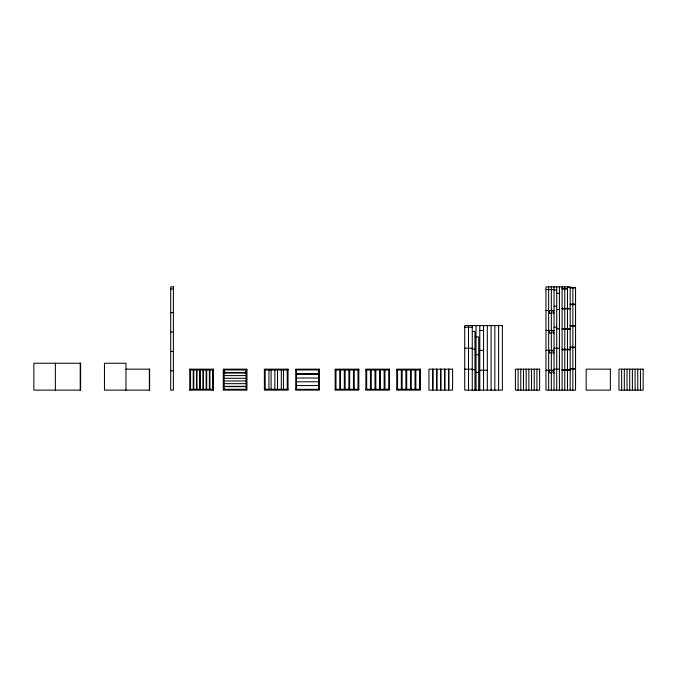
<?xml version="1.0" encoding="UTF-8"?>
<svg xmlns="http://www.w3.org/2000/svg" width="677" height="677" viewBox="0 0 677 677"><rect width="100%" height="100%" fill="white"/><g stroke="black" fill="none" stroke-linecap="round" stroke-linejoin="round"><path stroke-width="1.02" d="M189.755 390.121L190.567 389.309L212.612 389.309L213.416 390.121L213.416 369.151L189.755 369.151L189.755 390.121L213.416 390.121M189.755 369.151L190.567 369.955L212.612 369.955L213.416 369.151M567.478 287.42L575.543 287.42L575.543 390.121L545.967 390.121L545.967 286.879L570.169 286.879L570.169 390.121M570.169 287.953L575.543 287.953M562.096 288.495L567.478 288.495M170.697 289.028L173.388 289.028M562.096 289.028L567.478 289.028M545.967 289.57L554.031 289.57M554.031 290.111L556.722 290.111M556.722 293.336L559.414 293.336M570.169 304.091L575.543 304.091M570.169 304.625L575.543 304.625M554.031 306.241L556.722 306.241M562.096 308.39L570.169 308.39M562.096 308.924L570.169 308.924M556.722 309.465L559.414 309.465M545.967 310.54L554.031 310.54M170.697 312.689L173.388 312.689M551.349 313.231L549.462 313.231L549.462 310.54M554.031 313.231L552.957 313.231L552.957 310.54M570.169 325.595L575.543 325.595M570.169 326.136L575.543 326.136M464.735 327.211L472.267 327.211M554.031 327.211L556.722 327.211M556.722 328.819L559.414 328.819M562.096 328.819L570.169 328.819M562.096 329.36L570.169 329.36M479.79 330.435L483.556 330.435M545.967 330.435L554.031 330.435M472.267 331.51L474.949 331.51L474.949 390.121M170.697 332.052L173.388 332.052M551.349 333.126L549.462 333.126L549.462 330.435M554.031 333.126L552.957 333.126L552.957 330.435M476.033 336.884L478.715 336.884L478.715 390.121M570.169 347.106L575.543 347.106M570.169 347.639L575.543 347.639M464.735 348.181L472.267 348.181M554.031 348.181L559.414 348.181M472.267 349.256L474.949 349.256M562.096 349.256L570.169 349.256M562.096 349.789L570.169 349.789M479.79 350.331L483.556 350.331M545.967 350.331L554.031 350.331M170.697 351.405L173.388 351.405M551.349 353.022L549.462 353.022L549.462 350.331M554.031 353.022L552.957 353.022L552.957 350.331M476.033 354.63L478.715 354.63M570.169 368.61L575.543 368.61M125.964 369.151L149.625 369.151L149.625 390.121L104.461 390.121L104.461 363.236L125.964 363.236L125.964 390.121M464.735 369.151L472.267 369.151M554.031 369.151L559.414 369.151M570.169 369.151L575.543 369.151M472.267 369.684L474.949 369.684M562.096 369.684L570.169 369.684M264.377 369.955L288.03 369.955M295.722 369.955L319.375 369.955M335.166 369.955L358.818 369.955M365.868 369.955L389.529 369.955M396.756 369.955L420.417 369.955M479.79 370.226L487.322 370.226M545.967 370.226L554.031 370.226M562.096 370.226L570.169 370.226M170.697 370.759L173.388 370.759M476.033 372.375L478.715 372.375M224.095 372.646L246.14 372.646M224.095 372.909L246.14 372.909M551.349 372.909L549.462 372.909L549.462 370.226M554.031 372.909L552.957 372.909L552.957 370.226M296.526 373.721L318.571 373.721M296.526 374.254L318.571 374.254M296.526 374.525L297.33 374.525M317.767 374.525L318.571 374.525M224.095 375.6L246.14 375.6M296.526 378.02L318.571 378.02M224.095 378.291L246.14 378.291M224.095 380.982L246.14 380.982M296.526 381.786L318.571 381.786M224.095 383.664L246.14 383.664M296.526 385.551L318.571 385.551M224.095 386.355L246.14 386.355M224.095 386.626L246.14 386.626M264.377 389.309L288.03 389.309M295.722 389.309L319.375 389.309M335.166 389.309L358.818 389.309M365.868 389.309L389.529 389.309M396.756 389.309L420.417 389.309M640.459 369.151L640.459 390.121M637.776 369.151L637.776 390.121M635.085 369.151L635.085 390.121M632.394 369.151L632.394 390.121M629.712 369.151L629.712 390.121M627.02 369.151L627.02 390.121M624.329 369.151L624.329 390.121M621.638 369.151L621.638 390.121M572.852 287.42L572.852 390.121M567.478 286.879L567.478 390.121M564.787 286.879L564.787 390.121M562.096 286.879L562.096 390.121M559.414 286.879L559.414 390.121M556.722 286.879L556.722 390.121M554.031 286.879L554.031 390.121M551.349 286.879L551.349 390.121M548.658 286.879L548.658 390.121M536.92 369.151L536.92 390.121M534.229 369.151L534.229 390.121M531.547 369.151L531.547 390.121M528.855 369.151L528.855 390.121M526.164 369.151L526.164 390.121M523.482 369.151L523.482 390.121M520.791 369.151L520.791 390.121M518.1 369.151L518.1 390.121M498.611 325.595L498.611 390.121M494.845 325.595L494.845 390.121M491.087 325.595L491.087 390.121M487.322 325.595L487.322 390.121M483.556 325.595L483.556 390.121M479.79 325.595L479.79 390.121M476.033 325.595L476.033 390.121M472.267 325.595L472.267 390.121M468.501 325.595L468.501 390.121M419.613 369.955L419.613 389.309M415.847 369.955L415.847 389.309M415.035 369.955L415.035 389.309M411.277 369.955L411.277 389.309M410.465 369.955L410.465 389.309M406.708 369.955L406.708 389.309M405.895 369.955L405.895 389.309M402.138 369.955L402.138 389.309M401.326 369.955L401.326 389.309M397.56 369.955L397.56 389.309M388.725 369.955L388.725 389.309M384.959 369.955L384.959 389.309M384.155 369.955L384.155 389.309M380.389 369.955L380.389 389.309M379.585 369.955L379.585 389.309M375.82 369.955L375.82 389.309M375.007 369.955L375.007 389.309M371.25 369.955L371.25 389.309M370.437 369.955L370.437 389.309M366.68 369.955L366.68 389.309M358.015 369.955L358.015 389.309M354.249 369.955L354.249 389.309M353.445 369.955L353.445 389.309M349.679 369.955L349.679 389.309M348.875 369.955L348.875 389.309M345.109 369.955L345.109 389.309M344.305 369.955L344.305 389.309M340.539 369.955L340.539 389.309M339.736 369.955L339.736 389.309M335.97 369.955L335.97 389.309M318.571 369.955L318.571 389.309M296.526 369.955L296.526 389.309M287.226 369.955L287.226 389.309M283.46 369.955L283.46 389.309M281.31 369.955L281.31 389.309M277.545 369.955L277.545 389.309M274.862 369.955L274.862 389.309M271.096 369.955L271.096 389.309M268.947 369.955L268.947 389.309M265.181 369.955L265.181 389.309M245.328 371.656L245.328 373.45M224.899 371.656L224.899 373.45M212.612 369.955L212.612 389.309M209.921 369.955L209.921 389.309M209.388 369.955L209.388 389.309M206.697 369.955L206.697 389.309M206.155 369.955L206.155 389.309M203.472 369.955L203.472 389.309M202.931 369.955L202.931 389.309M200.24 369.955L200.24 389.309M199.707 369.955L199.707 389.309M197.015 369.955L197.015 389.309M196.482 369.955L196.482 389.309M193.791 369.955L193.791 389.309M193.25 369.955L193.25 389.309M190.567 369.955L190.567 389.309M149.355 369.151L149.355 390.121M80.224 363.236L80.224 390.121M55.362 363.236L55.362 390.121M224.095 389.309L223.283 390.121L246.944 390.121L246.14 389.309L246.14 369.955L246.944 369.151L223.283 369.151L224.095 369.955L224.095 389.309M173.388 286.879L170.697 286.879L170.697 390.121L173.388 390.121L173.388 286.879M502.376 325.595L464.735 325.595L464.735 390.121L502.376 390.121L502.376 325.595M80.631 363.236L33.85 363.236L33.85 390.121L80.631 390.121L80.631 363.236M288.03 369.151L264.377 369.151L264.377 390.121L288.03 390.121L288.03 369.151M319.375 369.151L295.722 369.151L295.722 390.121L319.375 390.121L319.375 369.151M358.818 369.151L335.166 369.151L335.166 390.121L358.818 390.121L358.818 369.151M389.529 369.151L365.868 369.151L365.868 390.121L389.529 390.121L389.529 369.151M420.417 369.151L396.756 369.151L396.756 390.121L420.417 390.121L420.417 369.151M432.713 369.151L428.947 369.151L428.947 390.121L432.713 390.121L432.713 369.151M436.69 369.151L432.925 369.151L432.925 390.121L436.69 390.121L436.69 369.151M440.668 369.151L436.902 369.151L436.902 390.121L440.668 390.121L440.668 369.151M444.645 369.151L440.879 369.151L440.879 390.121L444.645 390.121L444.645 369.151M448.623 369.151L444.857 369.151L444.857 390.121L448.623 390.121L448.623 369.151M452.6 369.151L448.843 369.151L448.843 390.121L452.6 390.121L452.6 369.151M539.611 369.151L515.417 369.151L515.417 390.121L539.611 390.121L539.611 369.151M610.366 369.151L586.172 369.151L586.172 390.121L610.366 390.121L610.366 369.151M643.15 369.151L618.956 369.151L618.956 390.121L643.15 390.121L643.15 369.151M246.944 369.955L223.283 369.955L223.283 389.309L246.944 389.309L246.944 369.955"/></g></svg>
